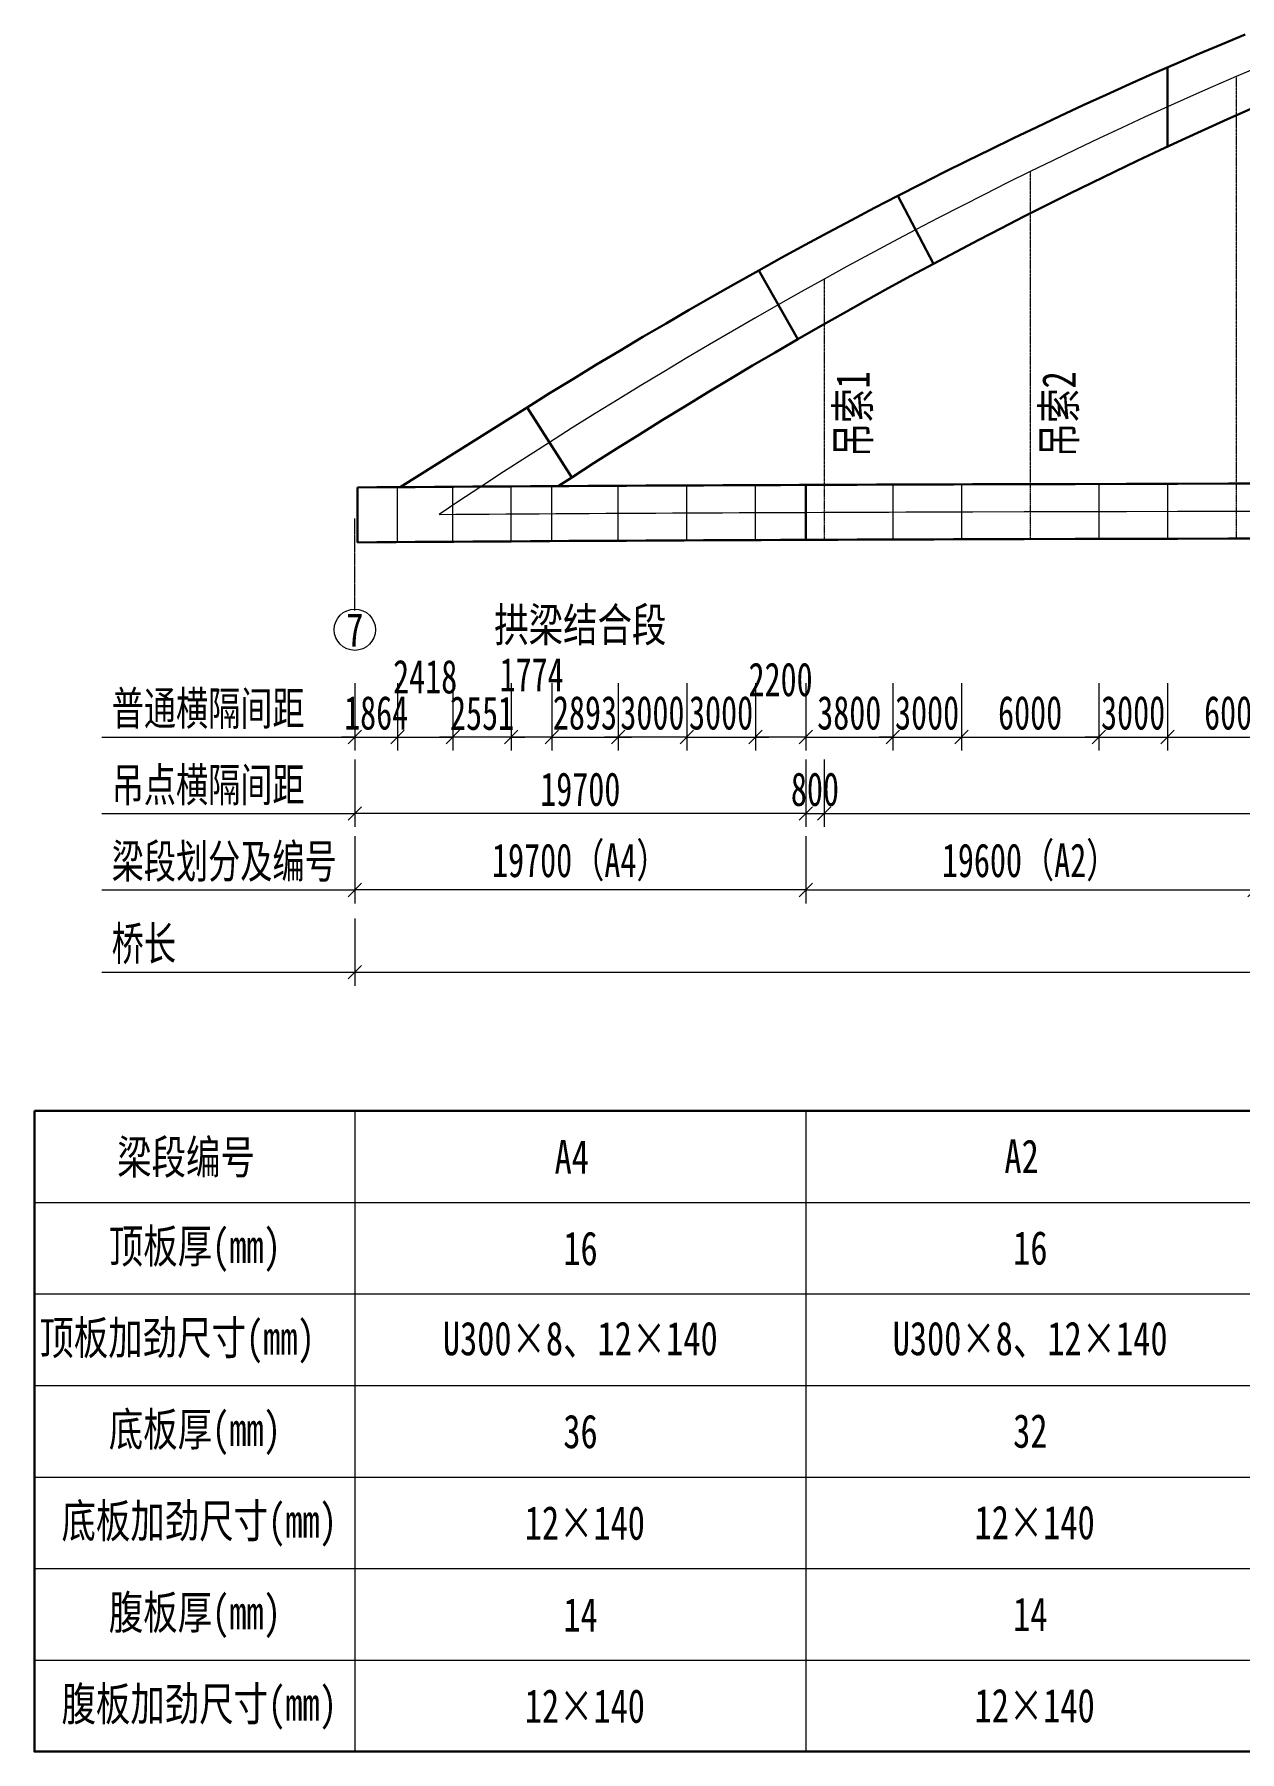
# Model space of a CAD drawing. Header units: millimetres. Extents: x -117838 to 101460, y 153465 to 252744.
# Drawn here: x -117838 to -65184, y 153465 to 228504 of the extents above; entities that cross this region are included whole.
import ezdxf
from ezdxf.enums import TextEntityAlignment as Align

# ---------------------------------------------------------------- set-up
doc = ezdxf.new("R2010")
doc.units = ezdxf.units.MM
for name, pattern in [('CENTER', [2, 1.25, -0.25, 0.25, -0.25]), ('CENTER2', [28.575, 19.05, -3.175, 3.175, -3.175]), ('DASHED', [0.75, 0.5, -0.25])]:
    doc.linetypes.add(name, pattern=pattern)
doc.layers.get('Defpoints').update_dxf_attribs({"color": 8})
for name, color, linetype, lineweight in [('中心线', 2, 'CENTER2', 15), ('标注', 4, 'Continuous', 13), ('桥 中心线', 4, 'CENTER', 15), ('桥 构造粗实', 1, 'Continuous', 30), ('细实线', 4, 'Continuous', 15), ('虚线', 7, 'DASHED', 15)]:
    doc.layers.add(name, color=color, linetype=linetype, lineweight=lineweight)
doc.styles.add('111', font='', dxfattribs={"width": 0.7})
doc.styles.add('BM_Anno', font='仿宋_GB2312.TTF', dxfattribs={"width": 0.85})
doc.styles.add('SMEDI', font='', dxfattribs={"width": 0.75})
doc.styles.add('仿宋_GB2312', font='仿宋_GB2312.TTF', dxfattribs={"width": 0.75})
doc.styles.get('111').set_extended_font_data('仿宋_GB2312')
doc.styles.get('SMEDI').set_extended_font_data('仿宋_GB2312')
doc.dimstyles.new('200', dxfattribs={"dimscale": 0, "dimtxt": 2.5, "dimasz": 1, "dimexe": 1, "dimexo": 1, "dimgap": 0.6, "dimtad": 1, "dimdec": 0, "dimdsep": 46, "dimtxsty": '111', "dimblk": 'OBLIQUE', "dimcen": 0, "dimclrd": 4, "dimclre": 4, "dimclrt": 4, "dimadec": 1, "dimazin": 2, "dimtfac": 1, "dimtdec": 0, "dimtix": 1, "dimtmove": 2, "dimatfit": 3, "dimfxl": 4, "dimfxlon": 1, "dimtolj": 1, "dimlwd": -1, "dimlwe": -1, "dimarcsym": 0})

# ---------------------------------------------------------------- blocks, each defined once
blk = doc.blocks.new('_Oblique')
at = {"color": 0, "linetype": 'ByBlock', "lineweight": -2}
blk.add_line((-0.5, -0.5), (0.5, 0.5), dxfattribs=at)
blk = doc.blocks.new('*D20')
at = {"layer": 'Defpoints', "color": 0}
for p in [(100162, 195313), (-103838, 193165), (100162, 187523)]:
    blk.add_point(p, dxfattribs=at)
at = {"layer": '标注', "color": 4}
for p, q in [((-103838, 189876), (-103838, 186935)), ((100162, 189876), (100162, 186935)), ((-103838, 187523), (100162, 187523))]:
    blk.add_line(p, q, dxfattribs=at)
at = {"layer": '标注', "color": 4, "xscale": 588.2352941176471, "yscale": 588.2352941176471, "zscale": 588.2352941176471, "rotation": 180}
blk.add_blockref('_Oblique', (-103838, 187523), dxfattribs=at)
at = {"layer": '标注', "color": 4, "xscale": 588.2352941176471, "yscale": 588.2352941176471, "zscale": 588.2352941176471}
blk.add_blockref('_Oblique', (100162, 187523), dxfattribs=at)
at = {"layer": '标注', "color": 4, "insert": (-1838, 188575), "char_height": 1470.6, "attachment_point": 5, "style": '111'}
blk.add_mtext('\\A1;204000', dxfattribs=at)
blk = doc.blocks.new('*D21')
at = {"layer": 'Defpoints', "color": 0}
for p in [(-83338, 206913), (-84138, 198074), (-83338, 194458)]:
    blk.add_point(p, dxfattribs=at)
at = {"layer": '标注', "color": 4}
for p, q in [((-84138, 196811), (-84138, 193870)), ((-83338, 196811), (-83338, 193870)), ((-84138, 194458), (-84726, 194458)), ((-84138, 194458), (-83338, 194458)), ((-83338, 194458), (-82749, 194458))]:
    blk.add_line(p, q, dxfattribs=at)
at = {"layer": '标注', "color": 4, "xscale": 588.2352941176471, "yscale": 588.2352941176471, "zscale": 588.2352941176471}
blk.add_blockref('_Oblique', (-84138, 194458), dxfattribs=at)
at = {"layer": '标注', "color": 4, "xscale": 588.2352941176471, "yscale": 588.2352941176471, "zscale": 588.2352941176471, "rotation": 180}
blk.add_blockref('_Oblique', (-83338, 194458), dxfattribs=at)
at = {"layer": '标注', "color": 4, "insert": (-83738, 195511), "char_height": 1470.6, "attachment_point": 5, "style": '111'}
blk.add_mtext('\\A1;800', dxfattribs=at)
blk = doc.blocks.new('*D22')
at = {"layer": 'Defpoints', "color": 0}
for p in [(-86338, 206407), (-84138, 201048), (-86338, 197798)]:
    blk.add_point(p, dxfattribs=at)
at = {"layer": '标注', "color": 4}
for p, q in [((-86338, 200151), (-86338, 197210)), ((-84138, 200151), (-84138, 197210)), ((-84138, 197798), (-86338, 197798))]:
    blk.add_line(p, q, dxfattribs=at)
at = {"layer": '标注', "color": 4, "xscale": 588.2352941176471, "yscale": 588.2352941176471, "zscale": 588.2352941176471, "rotation": 180}
blk.add_blockref('_Oblique', (-86338, 197798), dxfattribs=at)
at = {"layer": '标注', "color": 4, "xscale": 588.2352941176471, "yscale": 588.2352941176471, "zscale": 588.2352941176471}
blk.add_blockref('_Oblique', (-84138, 197798), dxfattribs=at)
at = {"layer": '标注', "color": 4, "insert": (-85238, 200308), "char_height": 1470.6, "attachment_point": 5, "style": '111'}
blk.add_mtext('\\A1;2200', dxfattribs=at)
blk = doc.blocks.new('*D23')
at = {"layer": 'Defpoints', "color": 0}
for p in [(-84138, 206909), (-80338, 206909), (-80338, 197798)]:
    blk.add_point(p, dxfattribs=at)
at = {"layer": '标注', "color": 4}
for p, q in [((-84138, 200151), (-84138, 197210)), ((-80338, 200151), (-80338, 197210)), ((-84138, 197798), (-80338, 197798))]:
    blk.add_line(p, q, dxfattribs=at)
at = {"layer": '标注', "color": 4, "xscale": 588.2352941176471, "yscale": 588.2352941176471, "zscale": 588.2352941176471, "rotation": 180}
blk.add_blockref('_Oblique', (-84138, 197798), dxfattribs=at)
at = {"layer": '标注', "color": 4, "xscale": 588.2352941176471, "yscale": 588.2352941176471, "zscale": 588.2352941176471}
blk.add_blockref('_Oblique', (-80338, 197798), dxfattribs=at)
at = {"layer": '标注', "color": 4, "insert": (-82238, 198851), "char_height": 1470.6, "attachment_point": 5, "style": '111'}
blk.add_mtext('\\A1;3800', dxfattribs=at)
blk = doc.blocks.new('*D24')
at = {"layer": 'Defpoints', "color": 0}
for p in [(-80338, 206909), (-77338, 206909), (-77338, 197798)]:
    blk.add_point(p, dxfattribs=at)
at = {"layer": '标注', "color": 4}
for p, q in [((-80338, 200151), (-80338, 197210)), ((-77338, 200151), (-77338, 197210)), ((-80338, 197798), (-80926, 197798)), ((-80338, 197798), (-77338, 197798)), ((-77338, 197798), (-76749, 197798))]:
    blk.add_line(p, q, dxfattribs=at)
at = {"layer": '标注', "color": 4, "xscale": 588.2352941176471, "yscale": 588.2352941176471, "zscale": 588.2352941176471}
blk.add_blockref('_Oblique', (-80338, 197798), dxfattribs=at)
at = {"layer": '标注', "color": 4, "xscale": 588.2352941176471, "yscale": 588.2352941176471, "zscale": 588.2352941176471, "rotation": 180}
blk.add_blockref('_Oblique', (-77338, 197798), dxfattribs=at)
at = {"layer": '标注', "color": 4, "insert": (-78838, 198851), "char_height": 1470.6, "attachment_point": 5, "style": '111'}
blk.add_mtext('\\A1;3000', dxfattribs=at)
blk = doc.blocks.new('*D25')
at = {"layer": 'Defpoints', "color": 0}
for p in [(-77338, 206909), (-71338, 206909), (-71338, 197798)]:
    blk.add_point(p, dxfattribs=at)
at = {"layer": '标注', "color": 4}
for p, q in [((-77338, 200151), (-77338, 197210)), ((-71338, 200151), (-71338, 197210)), ((-77338, 197798), (-71338, 197798))]:
    blk.add_line(p, q, dxfattribs=at)
at = {"layer": '标注', "color": 4, "xscale": 588.2352941176471, "yscale": 588.2352941176471, "zscale": 588.2352941176471, "rotation": 180}
blk.add_blockref('_Oblique', (-77338, 197798), dxfattribs=at)
at = {"layer": '标注', "color": 4, "xscale": 588.2352941176471, "yscale": 588.2352941176471, "zscale": 588.2352941176471}
blk.add_blockref('_Oblique', (-71338, 197798), dxfattribs=at)
at = {"layer": '标注', "color": 4, "insert": (-74338, 198851), "char_height": 1470.6, "attachment_point": 5, "style": '111'}
blk.add_mtext('\\A1;6000', dxfattribs=at)
blk = doc.blocks.new('*D26')
at = {"layer": 'Defpoints', "color": 0}
for p in [(-71338, 206909), (-68338, 206909), (-68338, 197798)]:
    blk.add_point(p, dxfattribs=at)
at = {"layer": '标注', "color": 4}
for p, q in [((-71338, 200151), (-71338, 197210)), ((-68338, 200151), (-68338, 197210)), ((-71338, 197798), (-71926, 197798)), ((-71338, 197798), (-68338, 197798)), ((-68338, 197798), (-67749, 197798))]:
    blk.add_line(p, q, dxfattribs=at)
at = {"layer": '标注', "color": 4, "xscale": 588.2352941176471, "yscale": 588.2352941176471, "zscale": 588.2352941176471}
blk.add_blockref('_Oblique', (-71338, 197798), dxfattribs=at)
at = {"layer": '标注', "color": 4, "xscale": 588.2352941176471, "yscale": 588.2352941176471, "zscale": 588.2352941176471, "rotation": 180}
blk.add_blockref('_Oblique', (-68338, 197798), dxfattribs=at)
at = {"layer": '标注', "color": 4, "insert": (-69838, 198851), "char_height": 1470.6, "attachment_point": 5, "style": '111'}
blk.add_mtext('\\A1;3000', dxfattribs=at)
blk = doc.blocks.new('*D27')
at = {"layer": 'Defpoints', "color": 0}
for p in [(-68338, 206909), (-62338, 206909), (-62338, 197798)]:
    blk.add_point(p, dxfattribs=at)
at = {"layer": '标注', "color": 4}
for p, q in [((-68338, 200151), (-68338, 197210)), ((-62338, 200151), (-62338, 197210)), ((-68338, 197798), (-62338, 197798))]:
    blk.add_line(p, q, dxfattribs=at)
at = {"layer": '标注', "color": 4, "xscale": 588.2352941176471, "yscale": 588.2352941176471, "zscale": 588.2352941176471, "rotation": 180}
blk.add_blockref('_Oblique', (-68338, 197798), dxfattribs=at)
at = {"layer": '标注', "color": 4, "xscale": 588.2352941176471, "yscale": 588.2352941176471, "zscale": 588.2352941176471}
blk.add_blockref('_Oblique', (-62338, 197798), dxfattribs=at)
at = {"layer": '标注', "color": 4, "insert": (-65338, 198851), "char_height": 1470.6, "attachment_point": 5, "style": '111'}
blk.add_mtext('\\A1;6000', dxfattribs=at)
blk = doc.blocks.new('*D61')
at = {"layer": 'Defpoints', "color": 0}
for p in [(-103838, 200062), (-84138, 197707), (-103838, 194458)]:
    blk.add_point(p, dxfattribs=at)
at = {"layer": '标注', "color": 4}
for p, q in [((-103838, 196811), (-103838, 193870)), ((-84138, 196811), (-84138, 193870)), ((-84138, 194458), (-103838, 194458))]:
    blk.add_line(p, q, dxfattribs=at)
at = {"layer": '标注', "color": 4, "xscale": 588.2352941176471, "yscale": 588.2352941176471, "zscale": 588.2352941176471, "rotation": 180}
blk.add_blockref('_Oblique', (-103838, 194458), dxfattribs=at)
at = {"layer": '标注', "color": 4, "xscale": 588.2352941176471, "yscale": 588.2352941176471, "zscale": 588.2352941176471}
blk.add_blockref('_Oblique', (-84138, 194458), dxfattribs=at)
at = {"layer": '标注', "color": 4, "insert": (-93988, 195511), "char_height": 1470.6, "attachment_point": 5, "style": '111'}
blk.add_mtext('\\A1;19700', dxfattribs=at)
blk = doc.blocks.new('*D62')
at = {"layer": 'Defpoints', "color": 0}
for p in [(-83338, 206908), (78662, 206172), (78662, 194458)]:
    blk.add_point(p, dxfattribs=at)
at = {"layer": '标注', "color": 4}
for p, q in [((-83338, 196811), (-83338, 193870)), ((78662, 196811), (78662, 193870)), ((-83338, 194458), (78662, 194458))]:
    blk.add_line(p, q, dxfattribs=at)
at = {"layer": '标注', "color": 4, "xscale": 588.2352941176471, "yscale": 588.2352941176471, "zscale": 588.2352941176471, "rotation": 180}
blk.add_blockref('_Oblique', (-83338, 194458), dxfattribs=at)
at = {"layer": '标注', "color": 4, "xscale": 588.2352941176471, "yscale": 588.2352941176471, "zscale": 588.2352941176471}
blk.add_blockref('_Oblique', (78662, 194458), dxfattribs=at)
at = {"layer": '标注', "color": 4, "insert": (-2338, 195511), "char_height": 1470.59, "attachment_point": 5, "style": '111'}
blk.add_mtext('\\A1;18×9000', dxfattribs=at)
blk = doc.blocks.new('*D65')
at = {"layer": 'Defpoints', "color": 0}
for p in [(-103838, 196721), (-84138, 194367), (-103838, 191118)]:
    blk.add_point(p, dxfattribs=at)
at = {"layer": '标注', "color": 4}
for p, q in [((-103838, 193471), (-103838, 190530)), ((-84138, 193471), (-84138, 190530)), ((-84138, 191118), (-103838, 191118))]:
    blk.add_line(p, q, dxfattribs=at)
at = {"layer": '标注', "color": 4, "xscale": 588.2352941176471, "yscale": 588.2352941176471, "zscale": 588.2352941176471, "rotation": 180}
blk.add_blockref('_Oblique', (-103838, 191118), dxfattribs=at)
at = {"layer": '标注', "color": 4, "xscale": 588.2352941176471, "yscale": 588.2352941176471, "zscale": 588.2352941176471}
blk.add_blockref('_Oblique', (-84138, 191118), dxfattribs=at)
at = {"layer": '标注', "color": 4, "insert": (-93988, 192318), "char_height": 1470.59, "attachment_point": 5, "style": '111'}
blk.add_mtext('\\A1;19700（A4）', dxfattribs=at)
blk = doc.blocks.new('*D66')
at = {"layer": 'Defpoints', "color": 0}
for p in [(-64538, 206688), (-84138, 200229), (-64538, 191118)]:
    blk.add_point(p, dxfattribs=at)
at = {"layer": '标注', "color": 4}
for p, q in [((-84138, 193471), (-84138, 190530)), ((-64538, 193471), (-64538, 190530)), ((-84138, 191118), (-64538, 191118))]:
    blk.add_line(p, q, dxfattribs=at)
at = {"layer": '标注', "color": 4, "xscale": 588.2352941176471, "yscale": 588.2352941176471, "zscale": 588.2352941176471, "rotation": 180}
blk.add_blockref('_Oblique', (-84138, 191118), dxfattribs=at)
at = {"layer": '标注', "color": 4, "xscale": 588.2352941176471, "yscale": 588.2352941176471, "zscale": 588.2352941176471}
blk.add_blockref('_Oblique', (-64538, 191118), dxfattribs=at)
at = {"layer": '标注', "color": 4, "insert": (-74338, 192318), "char_height": 1470.59, "attachment_point": 5, "style": '111'}
blk.add_mtext('\\A1;19600（A2）', dxfattribs=at)
blk = doc.blocks.new('*D76')
at = {"layer": 'Defpoints', "color": 0}
for p in [(-89338, 206632), (-86338, 206407), (-86338, 197798)]:
    blk.add_point(p, dxfattribs=at)
at = {"layer": '标注', "color": 4}
for p, q in [((-89338, 200151), (-89338, 197210)), ((-86338, 200151), (-86338, 197210)), ((-89338, 197798), (-89926, 197798)), ((-89338, 197798), (-86338, 197798)), ((-86338, 197798), (-85749, 197798))]:
    blk.add_line(p, q, dxfattribs=at)
at = {"layer": '标注', "color": 4, "xscale": 588.2352941176471, "yscale": 588.2352941176471, "zscale": 588.2352941176471}
blk.add_blockref('_Oblique', (-89338, 197798), dxfattribs=at)
at = {"layer": '标注', "color": 4, "xscale": 588.2352941176471, "yscale": 588.2352941176471, "zscale": 588.2352941176471, "rotation": 180}
blk.add_blockref('_Oblique', (-86338, 197798), dxfattribs=at)
at = {"layer": '标注', "color": 4, "insert": (-87838, 198851), "char_height": 1470.6, "attachment_point": 5, "style": '111'}
blk.add_mtext('\\A1;3000', dxfattribs=at)
blk = doc.blocks.new('*D77')
at = {"layer": 'Defpoints', "color": 0}
for p in [(-92338, 206407), (-89338, 206632), (-92338, 197798)]:
    blk.add_point(p, dxfattribs=at)
at = {"layer": '标注', "color": 4}
for p, q in [((-92338, 200151), (-92338, 197210)), ((-89338, 200151), (-89338, 197210)), ((-92338, 197798), (-92926, 197798)), ((-89338, 197798), (-92338, 197798)), ((-89338, 197798), (-88749, 197798))]:
    blk.add_line(p, q, dxfattribs=at)
at = {"layer": '标注', "color": 4, "xscale": 588.2352941176471, "yscale": 588.2352941176471, "zscale": 588.2352941176471}
blk.add_blockref('_Oblique', (-92338, 197798), dxfattribs=at)
at = {"layer": '标注', "color": 4, "xscale": 588.2352941176471, "yscale": 588.2352941176471, "zscale": 588.2352941176471, "rotation": 180}
blk.add_blockref('_Oblique', (-89338, 197798), dxfattribs=at)
at = {"layer": '标注', "color": 4, "insert": (-90838, 198851), "char_height": 1470.6, "attachment_point": 5, "style": '111'}
blk.add_mtext('\\A1;3000', dxfattribs=at)
blk = doc.blocks.new('*D78')
at = {"layer": 'Defpoints', "color": 0}
for p in [(-95231, 206632), (-92338, 206407), (-92338, 197798)]:
    blk.add_point(p, dxfattribs=at)
at = {"layer": '标注', "color": 4}
for p, q in [((-95231, 200151), (-95231, 197210)), ((-92338, 200151), (-92338, 197210)), ((-95231, 197798), (-95819, 197798)), ((-95231, 197798), (-92338, 197798)), ((-92338, 197798), (-91749, 197798))]:
    blk.add_line(p, q, dxfattribs=at)
at = {"layer": '标注', "color": 4, "xscale": 588.2352941176471, "yscale": 588.2352941176471, "zscale": 588.2352941176471}
blk.add_blockref('_Oblique', (-95231, 197798), dxfattribs=at)
at = {"layer": '标注', "color": 4, "xscale": 588.2352941176471, "yscale": 588.2352941176471, "zscale": 588.2352941176471, "rotation": 180}
blk.add_blockref('_Oblique', (-92338, 197798), dxfattribs=at)
at = {"layer": '标注', "color": 4, "insert": (-93784, 198851), "char_height": 1470.6, "attachment_point": 5, "style": '111'}
blk.add_mtext('\\A1;2893', dxfattribs=at)
blk = doc.blocks.new('*D79')
at = {"layer": 'Defpoints', "color": 0}
for p in [(-97005, 206526), (-95231, 206632), (-97005, 197798)]:
    blk.add_point(p, dxfattribs=at)
at = {"layer": '标注', "color": 4}
for p, q in [((-97005, 200151), (-97005, 197210)), ((-95231, 200151), (-95231, 197210)), ((-95231, 197798), (-97005, 197798))]:
    blk.add_line(p, q, dxfattribs=at)
at = {"layer": '标注', "color": 4, "xscale": 588.2352941176471, "yscale": 588.2352941176471, "zscale": 588.2352941176471, "rotation": 180}
blk.add_blockref('_Oblique', (-97005, 197798), dxfattribs=at)
at = {"layer": '标注', "color": 4, "xscale": 588.2352941176471, "yscale": 588.2352941176471, "zscale": 588.2352941176471}
blk.add_blockref('_Oblique', (-95231, 197798), dxfattribs=at)
at = {"layer": '标注', "color": 4, "insert": (-96118, 200527), "char_height": 1470.6, "attachment_point": 5, "style": '111'}
blk.add_mtext('\\A1;1774', dxfattribs=at)
blk = doc.blocks.new('*D80')
at = {"layer": 'Defpoints', "color": 0}
for p in [(-99556, 206475), (-97005, 206632), (-99556, 197798)]:
    blk.add_point(p, dxfattribs=at)
at = {"layer": '标注', "color": 4}
for p, q in [((-99556, 200151), (-99556, 197210)), ((-97005, 200151), (-97005, 197210)), ((-99556, 197798), (-100144, 197798)), ((-97005, 197798), (-99556, 197798)), ((-97005, 197798), (-96417, 197798))]:
    blk.add_line(p, q, dxfattribs=at)
at = {"layer": '标注', "color": 4, "xscale": 588.2352941176471, "yscale": 588.2352941176471, "zscale": 588.2352941176471}
blk.add_blockref('_Oblique', (-99556, 197798), dxfattribs=at)
at = {"layer": '标注', "color": 4, "xscale": 588.2352941176471, "yscale": 588.2352941176471, "zscale": 588.2352941176471, "rotation": 180}
blk.add_blockref('_Oblique', (-97005, 197798), dxfattribs=at)
at = {"layer": '标注', "color": 4, "insert": (-98280, 198835), "char_height": 1470.6, "attachment_point": 5, "style": '111'}
blk.add_mtext('\\A1;2551', dxfattribs=at)
blk = doc.blocks.new('*D81')
at = {"layer": 'Defpoints', "color": 0}
for p in [(-101974, 206583), (-99556, 206475), (-99556, 197798)]:
    blk.add_point(p, dxfattribs=at)
at = {"layer": '标注', "color": 4}
for p, q in [((-101974, 200151), (-101974, 197210)), ((-99556, 200151), (-99556, 197210)), ((-101974, 197798), (-99556, 197798))]:
    blk.add_line(p, q, dxfattribs=at)
at = {"layer": '标注', "color": 4, "xscale": 588.2352941176471, "yscale": 588.2352941176471, "zscale": 588.2352941176471, "rotation": 180}
blk.add_blockref('_Oblique', (-101974, 197798), dxfattribs=at)
at = {"layer": '标注', "color": 4, "xscale": 588.2352941176471, "yscale": 588.2352941176471, "zscale": 588.2352941176471}
blk.add_blockref('_Oblique', (-99556, 197798), dxfattribs=at)
at = {"layer": '标注', "color": 4, "insert": (-100765, 200429), "char_height": 1470.6, "attachment_point": 5, "style": '111'}
blk.add_mtext('\\A1;2418', dxfattribs=at)
blk = doc.blocks.new('*D82')
at = {"layer": 'Defpoints', "color": 0}
for p in [(-103838, 206632), (-101974, 206475), (-101974, 197798)]:
    blk.add_point(p, dxfattribs=at)
at = {"layer": '标注', "color": 4}
for p, q in [((-103838, 200151), (-103838, 197210)), ((-101974, 200151), (-101974, 197210)), ((-103838, 197798), (-104426, 197798)), ((-103838, 197798), (-101974, 197798)), ((-101974, 197798), (-101385, 197798))]:
    blk.add_line(p, q, dxfattribs=at)
at = {"layer": '标注', "color": 4, "xscale": 588.2352941176471, "yscale": 588.2352941176471, "zscale": 588.2352941176471}
blk.add_blockref('_Oblique', (-103838, 197798), dxfattribs=at)
at = {"layer": '标注', "color": 4, "xscale": 588.2352941176471, "yscale": 588.2352941176471, "zscale": 588.2352941176471, "rotation": 180}
blk.add_blockref('_Oblique', (-101974, 197798), dxfattribs=at)
at = {"layer": '标注', "color": 4, "insert": (-102906, 198851), "char_height": 1470.6, "attachment_point": 5, "style": '111'}
blk.add_mtext('\\A1;1864', dxfattribs=at)

msp = doc.modelspace()

# ---------------------------------------------------------------- linework, layer by layer
at = {"layer": '中心线', "color": 8, "ltscale": 0.4}
for p, q in [((-65337.6, 226656.5), (-65337.6, 208872.4)), ((-74337.6, 222507), (-74337.6, 208851.6)), ((-83337.6, 217804.2), (-83337.6, 208822.2))]:
    msp.add_line(p, q, dxfattribs=at)
at = {"layer": '中心线', "ltscale": 0.05}
for p, q in [((-83337.6, 208820.1), (-83337.6, 206420.1)), ((-74337.6, 208850.2), (-74337.6, 206450)), ((-65337.6, 208871.4), (-65337.6, 206466.9))]:
    msp.add_line(p, q, dxfattribs=at)
at = {"layer": '标注', "color": 4}
for p, q in [((-114892.6, 197798.4), (-103837.6, 197798.4)), ((-114892.6, 194458.2), (-103837.6, 194458.2)), ((-114892.6, 191118), (-103837.6, 191118)), ((-114892.6, 187522.8), (-103837.6, 187522.8))]:
    msp.add_line(p, q, dxfattribs=at)
at = {"layer": '标注', "color": 8, "ltscale": 550}
for points in [[(-64337.6, 227083.5), (-65337.6, 226656.5), (-66337.6, 226222.8), (-67337.6, 225782.2), (-68337.6, 225334.8), (-69337.6, 224880.6), (-70337.6, 224419.6), (-71337.6, 223951.7), (-72337.6, 223476.9), (-73337.6, 222995.4), (-74337.6, 222507), (-75337.6, 222011.8), (-76337.6, 221509.8), (-77337.6, 221000.9), (-78337.6, 220485.2), (-79337.6, 219962.7), (-80337.6, 219433.3), (-81337.6, 218897.1), (-82337.6, 218354.1), (-83337.6, 217804.2), (-84337.6, 217247.5), (-85337.6, 216684), (-86337.6, 216113.7), (-87337.6, 215536.5), (-88337.6, 214952.5), (-89337.6, 214361.7), (-90337.6, 213764), (-91337.6, 213159.5), (-92337.6, 212548.2), (-93337.6, 211930), (-94337.6, 211305), (-95337.6, 210673.2), (-95337.6, 210673.2)], [(-95337.6, 210673.2), (-96337.6, 210034.5), (-97337.6, 209389.1), (-98337.6, 208736.7), (-99337.6, 208077.6), (-100160.2, 207529.8)]]:
    msp.add_lwpolyline(points, dxfattribs=at)
at = {"layer": '标注', "ltscale": 550}
msp.add_lwpolyline([(-100160.2, 207529.8, -0.0009273), (-76851.1, 207642.9), (-76836.5, 207643, -0.0032499), (66157.8, 207142.5), (66188.1, 207142.2, -0.0012685), (96630.1, 206760.5)], format="xyb", dxfattribs=at)
at = {"layer": '标注'}
msp.add_circle((-103837.6, 202487.4), 900, dxfattribs=at)
at = {"layer": '桥 中心线', "ltscale": 2}
msp.add_line((-103837.6, 203327.4), (-103837.6, 207354.7), dxfattribs=at)
at = {"layer": '桥 构造粗实', "color": 8}
for p, q in [((-68337.6, 227056.9), (-68337.6, 223595.9)), ((-80120.7, 221441.9), (-78554.6, 218483.4)), ((-86192.9, 218183.5), (-84482.4, 215184.5))]:
    msp.add_line(p, q, dxfattribs=at)
at = {"layer": '桥 构造粗实'}
for p, q in [((-96313.9, 212201.8), (-94361.4, 209144.6)), ((-103717.6, 206304), (-103717.6, 208704.9)), ((-84137.6, 206416.8), (-84137.6, 208816.8))]:
    msp.add_line(p, q, dxfattribs=at)
at = {"layer": '桥 构造粗实', "color": 8}
for points in [[(-64939.1, 228503.8), (-65950.8, 228081.5), (-66962.5, 227652.2), (-67974.2, 227216), (-68985.9, 226773), (-69997.7, 226323), (-71009.5, 225866.1), (-72021.3, 225402.4), (-73033.2, 224931.7), (-74045.1, 224454.2), (-75057, 223969.7), (-76068.9, 223478.4), (-77080.8, 222980.1), (-78092.8, 222475), (-79104.7, 221962.9), (-80116.7, 221444), (-81128.7, 220918.2), (-82140.8, 220385.5), (-83152.8, 219845.9), (-84164.8, 219299.4), (-85176.9, 218746), (-86189, 218185.7), (-87201.1, 217618.6), (-88213.1, 217044.5), (-89225.2, 216463.6), (-90237.4, 215875.7), (-91249.5, 215281), (-92261.6, 214679.4), (-93273.7, 214070.9), (-94285.9, 213455.6), (-95298, 212833.3), (-96310.1, 212204.2)], [(-64724.4, 225231.6), (-65712.7, 224793.4), (-66701, 224348.5), (-67689.3, 223896.7), (-68677.5, 223438.2), (-69665.7, 222973), (-70653.9, 222501), (-71642, 222022.2), (-72630.2, 221536.6), (-73618.3, 221044.3), (-74606.3, 220545.3), (-75594.4, 220039.4), (-76582.5, 219526.8), (-77570.5, 219007.4), (-78558.5, 218481.3), (-79546.5, 217948.4), (-80534.5, 217408.7), (-81522.4, 216862.3), (-82510.4, 216309.1), (-83498.3, 215749.1), (-84486.2, 215182.3), (-85474.2, 214608.8), (-86462.1, 214028.5), (-87450, 213441.4), (-88437.9, 212847.6), (-89425.7, 212246.9), (-90413.6, 211639.6), (-91401.5, 211025.4), (-92389.4, 210404.4), (-93377.2, 209776.7), (-94361.4, 209144.6)]]:
    msp.add_lwpolyline(points, dxfattribs=at)
at = {"layer": '桥 构造粗实'}
for points in [[(-96310.1, 212204.2), (-96310.1, 212204.2), (-101857.6, 208718.1)], [(-94361.4, 209144.6), (-94956.2, 208762.5)]]:
    msp.add_lwpolyline(points, dxfattribs=at)
for points in [[(-103717.6, 208704.9, -0.0010688), (-76851.1, 208842.9), (-76836.5, 208843, -0.0032499), (66157.8, 208342.5), (66188.1, 208342.2, -0.0014107), (100042.4, 207908.1, -0.0014107)], [(-103717.6, 206304.9, -0.0010688), (-76851.1, 206442.9), (-76836.5, 206443, -0.0032499), (66157.8, 205942.5), (66188.1, 205942.2, -0.0014107), (100042.4, 205508.1, -0.0014107)]]:
    msp.add_lwpolyline(points, format="xyb", dxfattribs=at)
msp.add_lwpolyline([(-117837.6, 181464.7), (100162.4, 181464.7), (100162.4, 153464.7), (-117837.6, 153464.7)], close=True, dxfattribs=at)
at = {"layer": '细实线'}
for p, q in [((-103837.6, 181464.7), (-103837.6, 153464.7)), ((-84137.6, 181464.7), (-84137.6, 153464.7)), ((-117837.6, 177464.7), (100162.4, 177464.7)), ((-117837.6, 173464.7), (100162.4, 173464.7)), ((-117837.6, 169464.7), (100162.4, 169464.7)), ((-117837.6, 165464.7), (100162.4, 165464.7)), ((-117837.6, 161464.7), (100162.4, 161464.7)), ((-117837.6, 157464.7), (100162.4, 157464.7))]:
    msp.add_line(p, q, dxfattribs=at)
at = {"layer": '虚线'}
for p, q in [((-101973.7, 206317.3), (-101973.7, 208717.3)), ((-99555.9, 206333.8), (-99555.9, 208733.8)), ((-97004.8, 206350.1), (-97004.8, 208750.1)), ((-95230.9, 206360.9), (-95230.9, 208760.9)), ((-92337.6, 206377.4), (-92337.6, 208777.4)), ((-89337.6, 206393.1), (-89337.6, 208793.1)), ((-86337.6, 206407.3), (-86337.6, 208807.3)), ((-80337.6, 208831.5), (-80337.6, 206431.5)), ((-77337.6, 208841.4), (-77337.6, 206441.4)), ((-71337.6, 208858.3), (-71337.6, 206458.1)), ((-68337.6, 208865.4), (-68337.6, 206465.2))]:
    msp.add_line(p, q, dxfattribs=at)

# ---------------------------------------------------------------- texts
at = {"color": 8, "linetype": 'Continuous', "style": '仿宋_GB2312', "width": 0.75}
for s, p in [('吊索1', (-82107.6, 211901.8)), ('吊索2', (-73107.6, 211901.8))]:
    msp.add_text(s, height=1470.59, rotation=90, dxfattribs=at).set_placement(p, align=Align.MIDDLE)
at = {"linetype": 'Continuous', "style": '仿宋_GB2312', "width": 0.75}
msp.add_text('拱梁结合段', height=1470.59, dxfattribs=at).set_placement((-93987.6, 202734.6), align=Align.MIDDLE)
at = {"layer": '标注', "linetype": 'DASHED', "style": 'BM_Anno', "width": 0.75}
msp.add_text('7', height=1470.6, dxfattribs=at).set_placement((-103837.6, 202487.4), align=Align.MIDDLE_CENTER)
at = {"layer": '标注', "color": 4, "style": '111', "width": 0.7}
for s, p in [('普通横隔间距', (-114458.8, 198317.3)), ('吊点横隔间距', (-114458.8, 194977.1)), ('梁段划分及编号', (-114458.8, 191636.9)), ('桥长', (-114458.8, 188041.7))]:
    msp.add_text(s, height=1470.59, dxfattribs=at).set_placement(p)
at = {"layer": '细实线', "color": 7, "style": 'SMEDI', "width": 0.75}
for s, height, p in [('梁段编号', 1470.59, (-111211.2, 179474.8)), ('A4', 1470.59, (-94361.2, 179457.9)), ('A2', 1470.59, (-74711.2, 179478.2)), ('顶板厚(mm)', 1470.59, (-110829.6, 175464.7)), ('16', 1470.59, (-93979.6, 175447.8)), ('16', 1470.59, (-74329.6, 175468.1)), ('顶板加劲尺寸(mm)', 1470.59, (-111605.6, 171464.7)), ('U300×8、12×140', 1470.588, (-93987.6, 171464.7)), ('U300×8、12×140', 1470.588, (-74337.6, 171464.7)), ('底板厚(mm)', 1470.59, (-110829.6, 167464.7)), ('底板加劲尺寸(mm)', 1470.59, (-110638.9, 163464.7)), ('12×140', 1470.59, (-93788.9, 163447.8)), ('12×140', 1470.59, (-74138.9, 163468.1)), ('腹板厚(mm)', 1470.59, (-110829.6, 159464.7)), ('14', 1470.59, (-93979.6, 159447.8)), ('14', 1470.59, (-74329.6, 159468.1)), ('腹板加劲尺寸(mm)', 1470.59, (-110638.9, 155464.7)), ('12×140', 1470.59, (-93788.9, 155447.8)), ('12×140', 1470.59, (-74138.9, 155468.1))]:
    msp.add_text(s, height=height, dxfattribs=at).set_placement(p, align=Align.MIDDLE)
at = {"layer": '细实线', "color": 1, "style": 'SMEDI', "width": 0.75}
for s, p in [('36', (-93979.6, 167447.8)), ('32', (-74329.6, 167468.1))]:
    msp.add_text(s, height=1470.59, dxfattribs=at).set_placement(p, align=Align.MIDDLE)

# ---------------------------------------------------------------- dimensions: what is measured, and where the dimension line sits
at = {"layer": '标注'}
for base, p1, p2, angle, picture, middle in [((-101973.7, 197798.4), (-103837.6, 206632.1), (-101973.7, 206474.6), 0, '*D82', (-102905.7, 198850.9)), ((-99555.9, 197798.4), (-97004.8, 206632.1), (-99555.9, 206474.6), 180, '*D80', (-98280.4, 198835)), ((-92337.6, 197798.4), (-95230.9, 206632.1), (-92337.6, 206407.3), 0, '*D78', (-93784.3, 198850.9)), ((-92337.6, 197798.4), (-89337.6, 206632.1), (-92337.6, 206407.3), 180, '*D77', (-90837.6, 198850.9)), ((-86337.6, 197798.4), (-89337.6, 206632.1), (-86337.6, 206407.3), 0, '*D76', (-87837.6, 198850.9)), ((-103837.6, 194458.2), (-84137.6, 197707.3), (-103837.6, 200061.6), 180, '*D61', (-93987.6, 195510.7))]:
    dim = msp.add_linear_dim(base=base, p1=p1, p2=p2, angle=angle, dimstyle='200', override={"dimscale": 588.235294}, dxfattribs=at)
    dim.commit()
    dim.dimension.update_dxf_attribs({"geometry": picture, "text_midpoint": middle})
for base, p1, p2, angle, picture, middle in [((-99555.9, 197798.4), (-101973.7, 206582.9), (-99555.9, 206474.6), 0, '*D81', (-100764.8, 200428.6)), ((-97004.8, 197798.4), (-95230.9, 206632.1), (-97004.8, 206525.5), 180, '*D79', (-96117.9, 200527.2)), ((-86337.6, 197798.4), (-84137.6, 201047.5), (-86337.6, 206407.3), 180, '*D22', (-85237.6, 200308))]:
    dim = msp.add_linear_dim(base=base, p1=p1, p2=p2, angle=angle, dimstyle='200', override={"dimscale": 588.235294}, dxfattribs=at)
    dim.commit()
    dim.dimension.update_dxf_attribs({"geometry": picture, "text_midpoint": middle, "dimtype": 160})
for base, p1, p2, override, picture, middle in [((-83337.6, 194458.2), (-84137.6, 198074.3), (-83337.6, 206913.1), {"dimscale": 588.235294}, '*D21', (-83737.6, 195510.7)), ((-80337.6, 197798.4), (-84137.6, 206909.4), (-80337.6, 206909.4), {"dimscale": 588.235294, "dimblk": 'Oblique'}, '*D23', (-82237.6, 198850.9)), ((-77337.6, 197798.4), (-80337.6, 206909.4), (-77337.6, 206909.4), {"dimscale": 588.235294, "dimblk": 'Oblique'}, '*D24', (-78837.6, 198850.9)), ((-71337.6, 197798.4), (-77337.6, 206909.4), (-71337.6, 206909.4), {"dimscale": 588.235294, "dimblk": 'Oblique'}, '*D25', (-74337.6, 198850.9)), ((-68337.6, 197798.4), (-71337.6, 206909.4), (-68337.6, 206909.4), {"dimscale": 588.235294, "dimblk": 'Oblique'}, '*D26', (-69837.6, 198850.9)), ((-62337.6, 197798.4), (-68337.6, 206909.4), (-62337.6, 206909.4), {"dimscale": 588.235294, "dimblk": 'Oblique'}, '*D27', (-65337.6, 198850.9)), ((100162.4, 187522.8), (-103837.6, 193164.8), (100162.4, 195313.5), {"dimscale": 588.235294}, '*D20', (-1837.6, 188575.3))]:
    dim = msp.add_linear_dim(base=base, p1=p1, p2=p2, dimstyle='200', override=override, dxfattribs=at)
    dim.commit()
    dim.dimension.update_dxf_attribs({"geometry": picture, "text_midpoint": middle})
for base, p1, p2, text, override, picture, middle in [((-64537.6, 191118), (-84137.6, 200229), (-64537.6, 206688), '<>（A2）', {"dimscale": 588.235294, "dimtxsty": '111', "dimblk": 'Oblique'}, '*D66', (-74337.6, 192317.6)), ((78662.4, 194458.2), (-83337.6, 206908.3), (78662.4, 206171.7), '18×9000', {"dimscale": 588.235294, "dimtxsty": '111'}, '*D62', (-2337.6, 195510.7))]:
    dim = msp.add_linear_dim(base=base, p1=p1, p2=p2, text=text, dimstyle='200', override=override, dxfattribs=at)
    dim.commit()
    dim.dimension.update_dxf_attribs({"geometry": picture, "text_midpoint": middle})
dim = msp.add_linear_dim(base=(-103837.6, 191118), p1=(-84137.6, 194367.1), p2=(-103837.6, 196721.4), angle=180, text='<>（A4）', dimstyle='200', override={"dimscale": 588.235294, "dimtxsty": '111'}, dxfattribs=at)
dim.commit()
dim.dimension.update_dxf_attribs({"geometry": '*D65', "text_midpoint": (-93987.6, 192317.6)})

doc.saveas('drawing.dxf')
